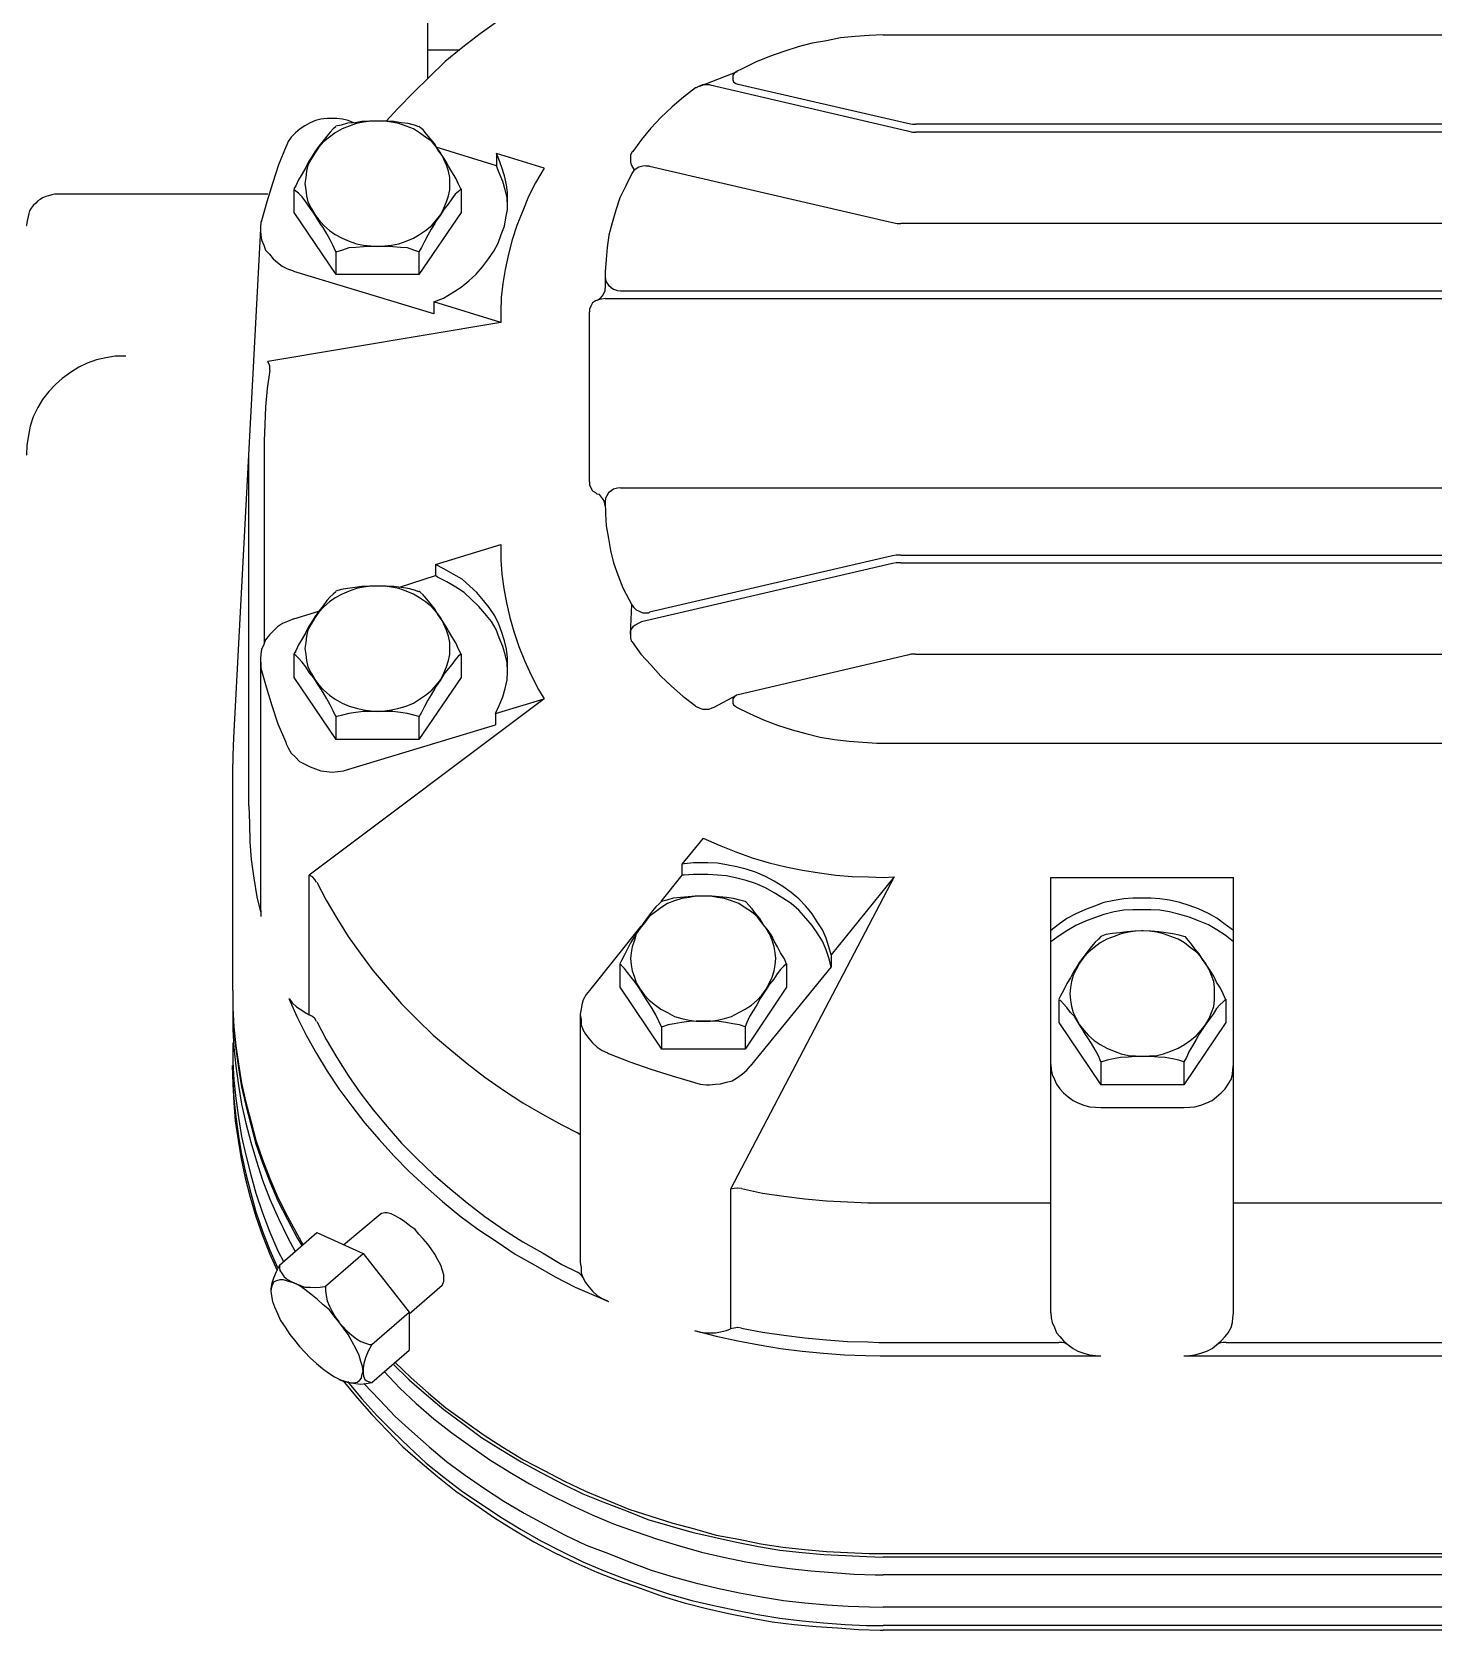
# Model space of a CAD drawing. Extents: x 667 to 1244, y -9 to 355.
# Drawn here: x 967.94 to 973.33, y 76.32 to 82.46 of the extents above; entities that cross this region are included whole.
import ezdxf

# ---------------------------------------------------------------- set-up
doc = ezdxf.new("R2010")
doc.units = 0
doc.header["$MEASUREMENT"] = 0
doc.layers.get('0').update_dxf_attribs({"linetype": 'CONTINUOUS'})

msp = doc.modelspace()

# ---------------------------------------------------------------- linework, layer by layer
for p, q in [((969.4652, 82.2867), (969.4652, 82.7793)), ((971.2152, 82.4526), (974.5886, 82.4526)), ((969.588, 82.3943), (969.4652, 82.3943)), ((970.5111, 82.255), (970.6555, 82.312)), ((970.5504, 82.2601), (971.3089, 82.0841)), ((970.658, 82.2626), (971.3089, 82.1132)), ((974.5455, 82.1094), (971.3405, 82.1094)), ((974.5455, 82.079), (971.3405, 82.079)), ((969.7285, 81.9498), (969.4968, 82.0208)), ((969.9122, 81.9397), (969.7285, 81.9967)), ((969.7285, 81.9967), (969.7285, 81.9498)), ((970.3174, 81.9473), (971.2519, 81.7308)), ((968.9498, 81.8587), (968.9498, 81.77)), ((969.593, 81.8612), (969.593, 81.77)), ((968.8497, 81.8397), (968.0444, 81.8397)), ((968.9498, 81.77), (969.1119, 81.5307)), ((969.593, 81.77), (969.431, 81.5307)), ((968.8219, 81.7067), (968.718, 79.749)), ((974.6519, 81.727), (971.2836, 81.727)), ((969.1119, 81.6181), (969.1119, 81.5307)), ((969.431, 81.6181), (969.431, 81.5307)), ((969.4879, 81.38), (968.9498, 81.5434)), ((969.431, 81.5307), (969.1119, 81.5307)), ((970.1464, 81.4395), (974.8545, 81.4395)), ((970.2059, 81.4686), (974.8545, 81.4686)), ((969.7463, 81.3471), (969.4879, 81.4256)), ((969.4879, 81.4256), (969.4879, 81.38)), ((970.0869, 80.7342), (970.0869, 81.3876)), ((969.7463, 81.3471), (968.8497, 81.1964)), ((968.8358, 80.8912), (968.8358, 80.1137)), ((968.7763, 79.4882), (968.7763, 80.8456)), ((970.2059, 80.7114), (977.2643, 80.7114)), ((969.4943, 80.4164), (969.7463, 80.4936)), ((971.2519, 80.4493), (970.3174, 80.2327)), ((971.2836, 80.4518), (976.1879, 80.4518)), ((969.4943, 80.4164), (969.4943, 80.3733)), ((971.2519, 80.4202), (970.287, 80.196)), ((971.2836, 80.4227), (976.1879, 80.4227)), ((969.3562, 80.329), (969.4943, 80.3733)), ((970.2439, 80.1479), (970.249, 80.2606)), ((968.9498, 80.2074), (969.046, 80.2365)), ((968.8219, 80.0517), (968.8219, 79.0956)), ((968.9498, 80.0719), (968.9498, 79.982)), ((969.593, 80.0719), (969.593, 79.982)), ((971.3089, 80.0669), (970.658, 79.9149)), ((971.3405, 80.0719), (976.1297, 80.0719)), ((968.9498, 79.982), (969.1119, 79.7427)), ((969.593, 79.982), (969.431, 79.7427)), ((969.9122, 79.8997), (969.0093, 79.221)), ((969.7247, 79.8427), (969.9122, 79.8997)), ((970.5656, 79.868), (970.6517, 79.9136)), ((969.1119, 79.8288), (969.1119, 79.7427)), ((969.431, 79.8288), (969.431, 79.7427)), ((969.7247, 79.8427), (969.7247, 79.7997)), ((969.1612, 79.6287), (969.7247, 79.7997)), ((969.431, 79.7427), (969.1119, 79.7427)), ((971.2164, 79.7288), (976.255, 79.7288)), ((968.7155, 78.7778), (968.7155, 79.6477)), ((970.5238, 79.3641), (970.4415, 79.264)), ((969.0093, 78.6841), (969.0093, 79.221)), ((970.4415, 79.221), (970.3604, 79.1197)), ((970.4415, 79.264), (970.4415, 79.221)), ((971.2582, 79.2146), (970.6289, 78.0142)), ((971.2582, 79.2146), (971.0164, 78.9145)), ((971.861, 79.2121), (972.5625, 79.2121)), ((971.861, 77.5381), (971.861, 79.2121)), ((972.5625, 77.5368), (972.5625, 79.2121)), ((970.2844, 79.0247), (970.0869, 78.7778)), ((971.0164, 78.9145), (971.0164, 78.8689)), ((970.2034, 78.8791), (970.2034, 78.7904)), ((971.0164, 78.8689), (970.7049, 78.4865)), ((970.8441, 78.8803), (970.8441, 78.7904)), ((970.2034, 78.7904), (970.363, 78.5524)), ((970.8441, 78.7904), (970.6846, 78.5524)), ((971.8914, 78.7423), (971.8914, 78.6549)), ((972.5334, 78.7448), (972.5334, 78.6549)), ((970.0514, 78.6841), (970.0514, 77.7343)), ((970.363, 78.6385), (970.363, 78.5524)), ((970.6846, 78.6385), (970.6846, 78.5524)), ((971.8914, 78.6549), (972.0522, 78.4156)), ((972.5334, 78.6549), (972.3713, 78.4156)), ((970.6846, 78.5524), (970.363, 78.5524)), ((972.0522, 78.503), (972.0522, 78.4156)), ((972.3713, 78.503), (972.3713, 78.4156)), ((972.3713, 78.4156), (972.0522, 78.4156)), ((972.0522, 78.3282), (972.3713, 78.3282)), ((970.6289, 78.0142), (970.6289, 77.4773)), ((971.1987, 77.961), (971.861, 77.961)), ((972.5625, 77.961), (973.5502, 77.961)), ((969.2815, 77.9167), (969.141, 77.7989)), ((968.8953, 77.7217), (969.0384, 77.847)), ((969.0384, 77.847), (969.217, 77.766)), ((969.0713, 77.6406), (969.217, 77.766)), ((969.217, 77.766), (969.393, 77.5406)), ((969.5196, 77.6432), (969.393, 77.533)), ((969.2499, 77.4165), (969.393, 77.5406)), ((969.393, 77.5406), (969.393, 77.395)), ((969.2499, 77.2709), (969.393, 77.395)), ((971.1987, 77.4241), (971.8914, 77.4241)), ((971.2038, 77.3734), (972.0522, 77.3734)), ((972.3713, 77.3734), (973.7414, 77.3734)), ((972.5347, 77.4241), (973.5781, 77.4241)), ((971.2164, 76.6124), (976.255, 76.6124)), ((976.2234, 76.5985), (971.2164, 76.5985)), ((976.2234, 76.5314), (971.2164, 76.5314)), ((976.2234, 76.406), (971.2164, 76.406)), ((976.2234, 76.3363), (971.2164, 76.3363)), ((976.193, 76.3186), (971.2164, 76.3186))]:
    msp.add_line(p, q)
for points in [[(970.04, 82.683), (969.9615, 82.6425), (969.8856, 82.6007), (969.8096, 82.5551), (969.7387, 82.5083), (969.6665, 82.4564), (969.5994, 82.4057), (969.5323, 82.35), (969.4702, 82.2905), (969.4094, 82.231), (969.3499, 82.1702), (969.3043, 82.1208)], [(971.2152, 82.4526), (971.162, 82.45), (971.1075, 82.4462), (971.0518, 82.4412), (970.9974, 82.4298), (970.9429, 82.4209), (970.8885, 82.407), (970.834, 82.3892), (970.7783, 82.369), (970.7251, 82.3475), (970.6732, 82.3221), (970.6517, 82.312)], [(970.6517, 82.312), (970.6428, 82.3044), (970.6377, 82.2981), (970.6377, 82.2905), (970.6377, 82.2892), (970.6377, 82.2892), (970.6377, 82.2803), (970.6403, 82.2727), (970.6491, 82.2664), (970.6567, 82.2626), (970.658, 82.2626)], [(970.4947, 82.2487), (970.4478, 82.2132), (970.4047, 82.1765), (970.3604, 82.1347), (970.3224, 82.0942), (970.287, 82.0499), (970.2528, 82.0043), (970.2503, 82.003)], [(970.5504, 82.2601), (970.5364, 82.2601), (970.5352, 82.2601), (970.5352, 82.2601), (970.5212, 82.2601), (970.5086, 82.255), (970.4972, 82.2487), (970.4947, 82.2487)], [(969.1802, 82.1145), (969.1587, 82.1233), (969.1372, 82.1284), (969.1157, 82.1309), (969.0979, 82.1309), (969.0979, 82.1309), (969.0764, 82.1309), (969.0536, 82.1284), (969.0333, 82.1233), (969.0131, 82.1145), (968.9916, 82.1031), (968.9738, 82.0917), (968.9561, 82.0765), (968.9396, 82.06), (968.9282, 82.0423), (968.9206, 82.0233), (968.9206, 82.0233)], [(969.2727, 81.6396), (969.2993, 81.6421), (969.3259, 81.6447), (969.3537, 81.6497), (969.3816, 81.6599), (969.4094, 81.6713), (969.4335, 81.6852), (969.4563, 81.7004), (969.4803, 81.7194), (969.4981, 81.7409), (969.5145, 81.7624), (969.5272, 81.7865), (969.5373, 81.8105), (969.5449, 81.8333), (969.55, 81.8574), (969.55, 81.8815), (969.55, 81.8815), (969.55, 81.9043), (969.5449, 81.9283), (969.5373, 81.9511), (969.5272, 81.9752), (969.5145, 81.998), (969.4981, 82.0208), (969.4803, 82.0423), (969.4563, 82.06), (969.4335, 82.0765), (969.4094, 82.0917), (969.3816, 82.1018), (969.3537, 82.1119), (969.3259, 82.117), (969.2993, 82.1208), (969.2727, 82.1208), (969.2727, 82.1208), (969.2461, 82.1208), (969.2182, 82.117), (969.1904, 82.1119), (969.1625, 82.1018), (969.1359, 82.0917), (969.1093, 82.0765), (969.0865, 82.06), (969.065, 82.0423), (969.046, 82.0208), (969.0308, 81.998), (969.0169, 81.9752), (969.0042, 81.9511), (968.9992, 81.9283), (968.9954, 81.9043), (968.9928, 81.8815), (968.9928, 81.8815), (968.9954, 81.8574), (968.9992, 81.8333), (969.0042, 81.8105), (969.0169, 81.7865), (969.0308, 81.7624), (969.046, 81.7409), (969.065, 81.7194), (969.0865, 81.7004), (969.1093, 81.6852), (969.1359, 81.6713), (969.1625, 81.6599), (969.1904, 81.6497), (969.2182, 81.6447), (969.2461, 81.6421), (969.2727, 81.6396)], [(969.431, 82.0993), (969.4132, 82.1056), (969.3892, 82.1119), (969.3626, 82.1145), (969.3347, 82.1195), (969.3043, 82.1208), (969.2752, 82.1208), (969.2689, 82.1208), (969.2689, 82.1208), (969.241, 82.1208), (969.2119, 82.1195), (969.1853, 82.1145), (969.1562, 82.1132), (969.1321, 82.1056), (969.1119, 82.1018)], [(971.3089, 82.1132), (971.3291, 82.1094), (971.3405, 82.1094)], [(969.1119, 82.0993), (969.1017, 82.0917), (969.0891, 82.079), (969.0764, 82.0638), (969.0625, 82.0448), (969.046, 82.0246), (969.0308, 82.003), (969.0169, 81.9802), (969.0068, 81.965), (969.0068, 81.965), (968.9954, 81.9422), (968.9814, 81.9182), (968.9675, 81.8954), (968.9574, 81.8726), (968.9498, 81.8612)], [(969.593, 81.8587), (969.5829, 81.8789), (969.5728, 81.9017), (969.5576, 81.9258), (969.5449, 81.9473), (969.5348, 81.9676), (969.5348, 81.9676), (969.5196, 81.9891), (969.5031, 82.0106), (969.4905, 82.0347), (969.474, 82.0537), (969.4601, 82.0714), (969.4474, 82.0879), (969.436, 82.0967), (969.431, 82.1018)], [(971.3089, 82.0841), (971.3291, 82.079), (971.3405, 82.079)], [(968.9206, 82.0246), (968.8903, 81.9536), (968.8675, 81.8815), (968.8459, 81.8105), (968.8257, 81.7371), (968.8231, 81.7308)], [(969.4879, 81.4256), (969.5259, 81.4408), (969.5589, 81.4611), (969.593, 81.4826), (969.6222, 81.5066), (969.6513, 81.532), (969.6754, 81.5611), (969.6981, 81.5915), (969.7184, 81.6206), (969.7361, 81.6523), (969.7475, 81.6852), (969.7602, 81.7168), (969.7653, 81.7498), (969.7716, 81.7814), (969.7716, 81.8118), (969.7716, 81.8156), (969.7716, 81.8156), (969.7716, 81.846), (969.7678, 81.8764), (969.7602, 81.9106), (969.7501, 81.9422), (969.7387, 81.9752), (969.7285, 81.9967)], [(970.2503, 82.003), (970.2439, 81.9916), (970.2439, 81.9802), (970.2439, 81.9752), (970.2439, 81.9752), (970.2439, 81.965), (970.2465, 81.9536), (970.2503, 81.9473)], [(969.7716, 81.7941), (969.7703, 81.8257), (969.7627, 81.8574), (969.7539, 81.8891), (969.7399, 81.922), (969.7285, 81.9498)], [(969.9122, 81.9397), (969.8792, 81.884), (969.8526, 81.8308), (969.8298, 81.7764), (969.8071, 81.7194), (969.7893, 81.6649), (969.7754, 81.6092), (969.7627, 81.551), (969.7539, 81.4965), (969.7475, 81.4433), (969.7463, 81.3876), (969.7463, 81.3547), (969.7463, 81.3547), (969.7463, 81.3471)], [(970.249, 81.9195), (970.2262, 81.8726), (970.2034, 81.8257), (970.1882, 81.7789), (970.1743, 81.7295), (970.1616, 81.6827), (970.154, 81.6345), (970.1502, 81.5889), (970.1464, 81.5421), (970.1464, 81.5244), (970.1464, 81.5244), (970.1464, 81.5079)], [(970.3174, 81.9473), (970.306, 81.9473), (970.3022, 81.9498), (970.3022, 81.9498), (970.292, 81.9473), (970.2768, 81.9435), (970.2667, 81.9372), (970.2566, 81.9308), (970.249, 81.9195)], [(970.2591, 81.9334), (970.2528, 81.9435), (970.2503, 81.9473)], [(969.593, 81.8612), (969.5829, 81.8511), (969.5703, 81.8397), (969.5576, 81.8219), (969.5437, 81.8017), (969.5272, 81.7814), (969.512, 81.7586), (969.4968, 81.7371), (969.4917, 81.727), (969.4917, 81.727), (969.4778, 81.7054), (969.4652, 81.6827), (969.4525, 81.6586), (969.4411, 81.6345), (969.431, 81.6181), (969.4107, 81.6244), (969.3866, 81.6333), (969.36, 81.6345), (969.3309, 81.6383), (969.3018, 81.6396), (969.2752, 81.6396), (969.2752, 81.6396), (969.2461, 81.6396), (969.2182, 81.6383), (969.1878, 81.6345), (969.1612, 81.6333), (969.1372, 81.6244), (969.1157, 81.6181), (969.1119, 81.6181), (969.1017, 81.6421), (969.0891, 81.6649), (969.0764, 81.6877), (969.0625, 81.7118), (969.0536, 81.7232), (969.0536, 81.7232), (969.0409, 81.7447), (969.027, 81.7675), (969.0105, 81.7903), (968.9954, 81.8105), (968.9814, 81.8295), (968.9675, 81.8435), (968.9574, 81.8523), (968.9498, 81.8587)], [(968.0444, 81.8397), (968.0304, 81.8397), (968.019, 81.8371), (968.0064, 81.8333), (967.9962, 81.8308), (967.9836, 81.8257), (967.9747, 81.8194), (967.9659, 81.8143), (967.9583, 81.8055), (967.9481, 81.7966), (967.9405, 81.7865), (967.9342, 81.7764), (967.9304, 81.7662), (967.9279, 81.7548), (967.9253, 81.7434), (967.9228, 81.7308), (967.9215, 81.7194), (967.9228, 81.7194)], [(968.8231, 81.732), (968.8219, 81.713), (968.8219, 81.6991), (968.8219, 81.6991), (968.8231, 81.6827), (968.8257, 81.6649), (968.8345, 81.6447), (968.8409, 81.6244), (968.8561, 81.6092), (968.87, 81.5915), (968.8877, 81.5776), (968.9054, 81.5636), (968.9257, 81.5535), (968.9485, 81.5459), (968.9498, 81.5434)], [(971.2519, 81.7308), (971.2696, 81.727), (971.2836, 81.727)], [(970.1464, 81.5218), (970.1477, 81.5104), (970.1528, 81.499), (970.1591, 81.4902), (970.1705, 81.4813), (970.1793, 81.475), (970.1945, 81.4699), (970.2059, 81.4686)], [(970.1464, 81.5079), (970.1464, 81.4927), (970.1464, 81.4927), (970.1464, 81.4788)], [(970.1464, 81.4395), (970.1325, 81.437), (970.1211, 81.4345), (970.1097, 81.4294), (970.0983, 81.4218), (970.092, 81.4091), (970.0869, 81.3977), (970.0869, 81.3876)], [(970.116, 81.4332), (970.1274, 81.4395), (970.1363, 81.4497), (970.1426, 81.4611), (970.1464, 81.4699), (970.1464, 81.4762), (970.1464, 81.4762), (970.1464, 81.4788)], [(968.304, 81.2167), (968.2634, 81.2167), (968.2267, 81.2103), (968.1913, 81.2027), (968.1558, 81.1901), (968.1229, 81.1749), (968.0912, 81.1546), (968.0596, 81.1318), (968.033, 81.1078), (968.0076, 81.0812), (967.9836, 81.0508), (967.9659, 81.0204), (967.9481, 80.9837), (967.9367, 80.9482), (967.9291, 80.9127), (967.9228, 80.8748), (967.9215, 80.838), (967.9228, 80.838)], [(968.8573, 81.1635), (968.8573, 81.1698), (968.8573, 81.1698), (968.8573, 81.1812), (968.8523, 81.1901), (968.8497, 81.1964)], [(968.8573, 81.1635), (968.8472, 81.0926), (968.8409, 81.0229), (968.8383, 80.9545), (968.8358, 80.8912)], [(970.0869, 80.7342), (970.0869, 80.7228), (970.092, 80.7114), (970.0983, 80.7), (970.1097, 80.6924), (970.116, 80.6861)], [(970.2059, 80.7114), (970.1945, 80.7101), (970.1793, 80.7063), (970.1705, 80.7), (970.1591, 80.6911), (970.1528, 80.6797), (970.1477, 80.6709), (970.1464, 80.6582)], [(970.1464, 80.6418), (970.1464, 80.643), (970.1464, 80.643), (970.1439, 80.6557), (970.1401, 80.6645), (970.1325, 80.6747), (970.1249, 80.6848), (970.116, 80.6861)], [(970.1464, 80.6582), (970.1464, 80.657), (970.1464, 80.657), (970.1477, 80.6114), (970.1502, 80.5645), (970.1591, 80.5164), (970.1679, 80.4695), (970.1793, 80.4227), (970.1958, 80.3758), (970.2148, 80.3264), (970.2389, 80.2796), (970.249, 80.2606)], [(969.7463, 80.4936), (969.7463, 80.4873), (969.7463, 80.4873), (969.7463, 80.4341), (969.7501, 80.3784), (969.7577, 80.3239), (969.7678, 80.2682), (969.7805, 80.2125), (969.7957, 80.158), (969.8146, 80.101), (969.8362, 80.0466), (969.8628, 79.9909), (969.8906, 79.9352), (969.9122, 79.8997)], [(971.2836, 80.4518), (971.2658, 80.4518), (971.2519, 80.4493)], [(969.7247, 79.8427), (969.7399, 79.8744), (969.7539, 79.9073), (969.7627, 79.939), (969.7703, 79.9732), (969.7716, 80.0048), (969.7716, 80.0289), (969.7716, 80.0289), (969.7716, 80.058), (969.7678, 80.0909), (969.7602, 80.1226), (969.7501, 80.1542), (969.7387, 80.1872), (969.7222, 80.2188), (969.7007, 80.2505), (969.6792, 80.2783), (969.6538, 80.3087), (969.626, 80.3328), (969.5968, 80.3594), (969.5627, 80.3784), (969.5272, 80.3999), (969.4943, 80.4164)], [(971.2836, 80.4227), (971.2658, 80.4227), (971.2519, 80.4202)], [(969.2727, 79.8503), (969.2993, 79.8529), (969.3259, 79.8567), (969.3537, 79.863), (969.3816, 79.8718), (969.4094, 79.8832), (969.4335, 79.8984), (969.4563, 79.9136), (969.4803, 79.9326), (969.4981, 79.9529), (969.5145, 79.9744), (969.5272, 79.9985), (969.5373, 80.0225), (969.5449, 80.0466), (969.55, 80.0694), (969.55, 80.0934), (969.55, 80.0934), (969.55, 80.1162), (969.5449, 80.1403), (969.5373, 80.1631), (969.5272, 80.1872), (969.5145, 80.2112), (969.4981, 80.2327), (969.4803, 80.253), (969.4563, 80.272), (969.4335, 80.2885), (969.4094, 80.3024), (969.3816, 80.3138), (969.3537, 80.3239), (969.3259, 80.329), (969.2993, 80.3328), (969.2727, 80.3328), (969.2727, 80.3328), (969.2461, 80.3328), (969.2182, 80.329), (969.1904, 80.3239), (969.1625, 80.3138), (969.1359, 80.3024), (969.1093, 80.2885), (969.0865, 80.272), (969.065, 80.253), (969.046, 80.2327), (969.0308, 80.2112), (969.0169, 80.1872), (969.0042, 80.1631), (968.9992, 80.1403), (968.9954, 80.1162), (968.9928, 80.0934), (968.9928, 80.0934), (968.9954, 80.0694), (968.9992, 80.0466), (969.0042, 80.0225), (969.0169, 79.9985), (969.0308, 79.9744), (969.046, 79.9529), (969.065, 79.9326), (969.0865, 79.9136), (969.1093, 79.8984), (969.1359, 79.8832), (969.1625, 79.8718), (969.1904, 79.863), (969.2182, 79.8567), (969.2461, 79.8529), (969.2727, 79.8503)], [(969.431, 80.3113), (969.4132, 80.3176), (969.3892, 80.3239), (969.3626, 80.3277), (969.3347, 80.3315), (969.3043, 80.3328), (969.2752, 80.3328), (969.2689, 80.3328), (969.2689, 80.3328), (969.241, 80.3328), (969.2119, 80.3315), (969.1853, 80.3277), (969.1562, 80.3239), (969.1321, 80.3201), (969.1119, 80.3138)], [(969.7716, 80.0061), (969.7703, 80.0377), (969.7627, 80.0694), (969.7539, 80.101), (969.7399, 80.134), (969.7273, 80.1656), (969.7095, 80.1973), (969.6842, 80.2277), (969.6614, 80.2543), (969.6336, 80.2821), (969.6044, 80.3087), (969.5728, 80.329), (969.5386, 80.3492), (969.5019, 80.367), (969.4943, 80.3733)], [(969.1119, 80.3113), (969.1017, 80.3024), (969.0891, 80.2923), (969.0764, 80.2771), (969.0625, 80.2568), (969.046, 80.2365), (969.0308, 80.215), (969.0169, 80.1922), (969.0068, 80.1758), (969.0068, 80.1758), (968.9954, 80.1542), (968.9814, 80.1302), (968.9675, 80.1074), (968.9574, 80.0846), (968.9498, 80.0719)], [(969.593, 80.0719), (969.5829, 80.0909), (969.5728, 80.115), (969.5576, 80.139), (969.5449, 80.1606), (969.5348, 80.1796), (969.5348, 80.1796), (969.5196, 80.2011), (969.5031, 80.2239), (969.4905, 80.2467), (969.474, 80.2669), (969.4601, 80.2847), (969.4474, 80.2999), (969.436, 80.31), (969.431, 80.3138)], [(970.249, 80.2606), (970.2566, 80.2505), (970.2667, 80.2416), (970.2781, 80.2365), (970.292, 80.2302), (970.3022, 80.2302), (970.3022, 80.2302), (970.3136, 80.2302), (970.3174, 80.2327)], [(968.9498, 80.2074), (968.9257, 80.1973), (968.9067, 80.1897), (968.8877, 80.1758), (968.8713, 80.1606), (968.8561, 80.1454), (968.8409, 80.1264), (968.8345, 80.1086), (968.8257, 80.0896), (968.8231, 80.0719), (968.8219, 80.0517), (968.8219, 80.0517), (968.8219, 80.0517), (968.8231, 80.0314), (968.8231, 80.0175)], [(970.287, 80.196), (970.2743, 80.1897), (970.2617, 80.1834), (970.2528, 80.1758), (970.2439, 80.1631), (970.2439, 80.1517), (970.2439, 80.1454), (970.2439, 80.1454), (970.2439, 80.134), (970.2465, 80.1226), (970.2503, 80.1188)], [(970.2503, 80.1188), (970.2844, 80.0719), (970.3224, 80.0301), (970.3604, 79.9871), (970.4022, 79.9478), (970.4453, 79.9098), (970.4934, 79.8744), (970.4947, 79.8718), (970.5086, 79.8655), (970.5212, 79.8604), (970.5352, 79.8604), (970.5352, 79.8604), (970.5352, 79.8604), (970.5466, 79.8604), (970.558, 79.8655), (970.5656, 79.868)], [(968.8231, 80.0175), (968.8434, 79.9453), (968.8649, 79.8744), (968.889, 79.8035), (968.9194, 79.7326), (968.9206, 79.7262)], [(969.1119, 79.8313), (969.1017, 79.8529), (969.0891, 79.8769), (969.0764, 79.8997), (969.0625, 79.9238), (969.0536, 79.9377), (969.0536, 79.9377), (969.0409, 79.9567), (969.027, 79.9807), (969.0105, 79.9997), (968.9954, 80.0225), (968.9814, 80.0403), (968.9675, 80.0555), (968.9574, 80.0656), (968.9498, 80.0719)], [(969.593, 80.0719), (969.5829, 80.0643), (969.5703, 80.0491), (969.5576, 80.0314), (969.5437, 80.0149), (969.5272, 79.9947), (969.512, 79.9706), (969.4968, 79.9478), (969.4917, 79.939), (969.4917, 79.939), (969.4778, 79.9149), (969.4652, 79.8946), (969.4525, 79.8706), (969.4411, 79.8465), (969.431, 79.8288)], [(971.3405, 80.0719), (971.3228, 80.0719), (971.3089, 80.0669)], [(970.658, 79.9149), (970.6517, 79.9136), (970.6428, 79.906), (970.6377, 79.8997), (970.6377, 79.8921), (970.6377, 79.8921), (970.6377, 79.8921), (970.6377, 79.8832), (970.6403, 79.8769), (970.6491, 79.8706), (970.6517, 79.868)], [(969.431, 79.8313), (969.4107, 79.8364), (969.3866, 79.8427), (969.36, 79.8465), (969.3309, 79.8503), (969.3018, 79.8503), (969.2752, 79.8503), (969.2752, 79.8503), (969.2461, 79.8503), (969.2182, 79.8503), (969.1878, 79.8465), (969.1612, 79.8427), (969.1372, 79.8364), (969.1157, 79.8313), (969.1119, 79.8288)], [(970.6517, 79.868), (970.7023, 79.8427), (970.7555, 79.8187), (970.81, 79.7984), (970.8657, 79.7807), (970.9189, 79.7667), (970.9733, 79.7515), (971.029, 79.7427), (971.0847, 79.7364), (971.1379, 79.7326), (971.1911, 79.7288), (971.2164, 79.7288)], [(968.718, 79.7503), (968.7155, 79.6819), (968.7155, 79.6477)], [(968.9206, 79.7262), (968.9282, 79.711), (968.9396, 79.6908), (968.9561, 79.6756), (968.9713, 79.6591), (968.9916, 79.6477), (969.0131, 79.6376), (969.0333, 79.63), (969.0536, 79.6224), (969.0764, 79.6199), (969.0979, 79.6173), (969.0979, 79.6173), (969.0979, 79.6173), (969.1195, 79.6199), (969.141, 79.6224), (969.1612, 79.6287)], [(968.7763, 79.4882), (968.7788, 79.4198), (968.7801, 79.3501), (968.7864, 79.2818), (968.7965, 79.2096), (968.8079, 79.1387), (968.8219, 79.0804)], [(970.5238, 79.3641), (970.5846, 79.3362), (970.6491, 79.3109), (970.7125, 79.2881), (970.777, 79.2691), (970.8416, 79.2539), (970.9062, 79.2412), (970.9708, 79.2298), (971.0341, 79.221), (971.0961, 79.2159), (971.1595, 79.2146), (971.2164, 79.2121), (971.2164, 79.2121), (971.2582, 79.2146)], [(969.0371, 79.1944), (969.0308, 79.2045), (969.0219, 79.2146), (969.0093, 79.221)], [(971.0164, 78.9145), (971.0075, 78.9462), (970.9961, 78.9791), (970.9822, 79.0108), (970.9619, 79.0424), (970.9429, 79.0728), (970.9189, 79.1019), (970.891, 79.1298), (970.8619, 79.1551), (970.8302, 79.1779), (970.7973, 79.1982), (970.7631, 79.2159), (970.7251, 79.2324), (970.6884, 79.245), (970.6529, 79.2539), (970.6137, 79.2615), (970.5782, 79.2678), (970.5415, 79.2691), (970.5238, 79.2691), (970.5238, 79.2691), (970.4871, 79.2691), (970.4503, 79.2653), (970.4415, 79.264)], [(971.0164, 78.8689), (971.0075, 78.9031), (970.9961, 78.9348), (970.9822, 78.9677), (970.9619, 78.9994), (970.9429, 79.0285), (970.9189, 79.0563), (970.891, 79.0867), (970.8619, 79.1121), (970.8302, 79.1336), (970.7973, 79.1539), (970.7631, 79.1728), (970.7251, 79.1893), (970.6884, 79.2007), (970.6529, 79.2096), (970.6137, 79.2184), (970.5782, 79.221), (970.5415, 79.2235), (970.5238, 79.2235), (970.5238, 79.2235), (970.4871, 79.2235), (970.4503, 79.221), (970.4415, 79.221)], [(969.0384, 79.1944), (969.0739, 79.1247), (969.1157, 79.0563), (969.1587, 78.9854), (969.2043, 78.9209), (969.2549, 78.8537), (969.3081, 78.7904), (969.3638, 78.7271), (969.4234, 78.6676), (969.4854, 78.6068), (969.55, 78.5524), (969.6158, 78.4966), (969.6842, 78.4447), (969.7564, 78.3941), (969.8298, 78.346), (969.9058, 78.3029), (969.9805, 78.2611), (970.04, 78.2307)], [(968.8219, 79.0981), (968.8219, 79.0956), (968.8219, 79.0956), (968.8231, 79.0804), (968.8231, 79.0627)], [(970.363, 79.1197), (970.3554, 79.1121), (970.3414, 79.0994), (970.3288, 79.0842), (970.3136, 79.0639), (970.2996, 79.045), (970.2844, 79.0234), (970.268, 78.9994), (970.2591, 78.9854), (970.2591, 78.9854), (970.2439, 78.9614), (970.2325, 78.9386), (970.2211, 78.9145), (970.2097, 78.893), (970.2034, 78.8803)], [(970.5238, 78.66), (970.5504, 78.66), (970.5782, 78.6638), (970.6061, 78.6701), (970.6327, 78.6777), (970.6605, 78.6929), (970.6846, 78.7056), (970.7099, 78.722), (970.7314, 78.741), (970.7492, 78.76), (970.7656, 78.7828), (970.7783, 78.8069), (970.7884, 78.8297), (970.7973, 78.8537), (970.8011, 78.8765), (970.8036, 78.9006), (970.8036, 78.9006), (970.8011, 78.9234), (970.7973, 78.9462), (970.7884, 78.9715), (970.7783, 78.9956), (970.7656, 79.0171), (970.7492, 79.0386), (970.7314, 79.0627), (970.7099, 79.0804), (970.6846, 79.0956), (970.6605, 79.1121), (970.6327, 79.1222), (970.6061, 79.1311), (970.5782, 79.1361), (970.5504, 79.1412), (970.5238, 79.1412), (970.5238, 79.1412), (970.4972, 79.1412), (970.4693, 79.1361), (970.4415, 79.1311), (970.4136, 79.1222), (970.387, 79.1121), (970.3604, 79.0956), (970.3402, 79.0804), (970.3161, 79.0627), (970.2984, 79.0386), (970.2819, 79.0171), (970.2667, 78.9956), (970.2591, 78.9715), (970.2503, 78.9462), (970.2465, 78.9234), (970.2439, 78.9006), (970.2439, 78.9006), (970.2465, 78.8765), (970.2503, 78.8537), (970.2591, 78.8297), (970.2667, 78.8069), (970.2819, 78.7828), (970.2984, 78.76), (970.3161, 78.741), (970.3402, 78.722), (970.3604, 78.7056), (970.387, 78.6929), (970.4136, 78.6777), (970.4415, 78.6701), (970.4693, 78.6638), (970.4972, 78.66), (970.5238, 78.66)], [(970.6846, 79.1197), (970.6643, 79.1247), (970.6403, 79.1311), (970.6137, 79.1361), (970.5858, 79.1387), (970.5567, 79.1412), (970.5288, 79.1412), (970.5212, 79.1412), (970.5212, 79.1412), (970.4934, 79.1412), (970.4655, 79.1387), (970.4364, 79.1361), (970.4085, 79.1336), (970.3845, 79.1247), (970.363, 79.1197)], [(970.8441, 78.8791), (970.8366, 78.8993), (970.8214, 78.9234), (970.81, 78.9462), (970.7973, 78.9677), (970.7872, 78.988), (970.7872, 78.988), (970.7732, 79.0082), (970.7555, 79.031), (970.7416, 79.0551), (970.7251, 79.0741), (970.7125, 79.0918), (970.6998, 79.1057), (970.6884, 79.1171), (970.6846, 79.1197)], [(972.5625, 79.0082), (972.5309, 79.0323), (972.4992, 79.0563), (972.4663, 79.0741), (972.4283, 79.0918), (972.3928, 79.1045), (972.3561, 79.1159), (972.3169, 79.1247), (972.2801, 79.1298), (972.2447, 79.1336), (972.213, 79.1336), (972.213, 79.1336), (972.1763, 79.1336), (972.1408, 79.1298), (972.1041, 79.1235), (972.0636, 79.1159), (972.0281, 79.1019), (971.9939, 79.0893), (971.956, 79.0728), (971.9218, 79.0551), (971.8888, 79.031), (971.861, 79.0082)], [(972.5625, 78.9652), (972.5309, 78.9905), (972.4992, 79.0108), (972.4663, 79.031), (972.4283, 79.0462), (972.3928, 79.0601), (972.3561, 79.0703), (972.3169, 79.0804), (972.2801, 79.0867), (972.2447, 79.088), (972.213, 79.088), (972.213, 79.088), (972.1763, 79.088), (972.1408, 79.0867), (972.1041, 79.0804), (972.0636, 79.0703), (972.0281, 79.0576), (971.9939, 79.045), (971.956, 79.0285), (971.9218, 79.007), (971.8888, 78.9854), (971.861, 78.9652)], [(972.0522, 78.9854), (972.0433, 78.9753), (972.0307, 78.9639), (972.0167, 78.9474), (972.0028, 78.9297), (971.9876, 78.9082), (971.9712, 78.8867), (971.9572, 78.8651), (971.9471, 78.8499), (971.9471, 78.8499), (971.9357, 78.8271), (971.9218, 78.8044), (971.9091, 78.7778), (971.8977, 78.7575), (971.8914, 78.7448)], [(972.213, 78.5245), (972.2396, 78.527), (972.2675, 78.5283), (972.2941, 78.5346), (972.3219, 78.5448), (972.3498, 78.5562), (972.3738, 78.5701), (972.3966, 78.5853), (972.4207, 78.6055), (972.4384, 78.6258), (972.4549, 78.6461), (972.4688, 78.6701), (972.4777, 78.6929), (972.4865, 78.717), (972.4903, 78.741), (972.4903, 78.7651), (972.4903, 78.7651), (972.4903, 78.7892), (972.4865, 78.812), (972.4777, 78.836), (972.4688, 78.8588), (972.4549, 78.8829), (972.4384, 78.9057), (972.4207, 78.9259), (972.3966, 78.9436), (972.3738, 78.9614), (972.3498, 78.9753), (972.3219, 78.9854), (972.2941, 78.9956), (972.2675, 79.0019), (972.2396, 79.0057), (972.213, 79.007), (972.213, 79.007), (972.1864, 79.0057), (972.1586, 79.0019), (972.1307, 78.9956), (972.1041, 78.9854), (972.0763, 78.9753), (972.0497, 78.9614), (972.0269, 78.9436), (972.0053, 78.9259), (971.9876, 78.9057), (971.9712, 78.8829), (971.9572, 78.8588), (971.9458, 78.836), (971.9395, 78.812), (971.9357, 78.7892), (971.9332, 78.7651), (971.9332, 78.7651), (971.9357, 78.741), (971.9395, 78.717), (971.9458, 78.6929), (971.9572, 78.6701), (971.9712, 78.6461), (971.9876, 78.6258), (972.0053, 78.6055), (972.0269, 78.5853), (972.0497, 78.5701), (972.0763, 78.5562), (972.1041, 78.5448), (972.1307, 78.5346), (972.1586, 78.5283), (972.1864, 78.527), (972.213, 78.5245)], [(972.3713, 78.9854), (972.3536, 78.9905), (972.3295, 78.9956), (972.3029, 78.9994), (972.2751, 79.0032), (972.2447, 79.0057), (972.2156, 79.007), (972.2092, 79.007), (972.2092, 79.007), (972.1826, 79.0057), (972.1522, 79.0032), (972.1256, 78.9994), (972.0978, 78.9968), (972.0725, 78.993), (972.0522, 78.9854)], [(972.5334, 78.7423), (972.5233, 78.7651), (972.5131, 78.7866), (972.4979, 78.8094), (972.4865, 78.8335), (972.4751, 78.8512), (972.4751, 78.8512), (972.4599, 78.874), (972.4435, 78.8968), (972.4308, 78.9183), (972.4144, 78.9386), (972.4017, 78.9563), (972.3878, 78.9715), (972.3776, 78.9842), (972.3713, 78.9854)], [(970.8441, 78.8803), (970.834, 78.8715), (970.8214, 78.8588), (970.8087, 78.8423), (970.7948, 78.8221), (970.7783, 78.8018), (970.7631, 78.7778), (970.7479, 78.755), (970.7428, 78.7474), (970.7428, 78.7474), (970.7302, 78.7233), (970.7175, 78.7018), (970.7023, 78.6777), (970.6922, 78.6549), (970.6846, 78.6385), (970.6631, 78.6461), (970.6377, 78.6499), (970.6112, 78.6549), (970.5846, 78.6587), (970.5542, 78.66), (970.5263, 78.66), (970.5263, 78.66), (970.4972, 78.66), (970.4693, 78.6587), (970.4402, 78.6549), (970.4123, 78.6499), (970.3895, 78.6461), (970.3668, 78.6385), (970.363, 78.6385), (970.3528, 78.66), (970.3414, 78.6841), (970.3275, 78.7081), (970.3136, 78.7309), (970.306, 78.7423), (970.306, 78.7423), (970.292, 78.7651), (970.2768, 78.7892), (970.2617, 78.8094), (970.2465, 78.8297), (970.2325, 78.8474), (970.2211, 78.8626), (970.2097, 78.874), (970.2034, 78.8791)], [(968.7155, 78.7778), (968.7155, 78.7094), (968.7193, 78.6385), (968.7269, 78.565), (968.737, 78.4954), (968.7484, 78.4219), (968.7649, 78.3485), (968.7851, 78.2763), (968.8041, 78.2029), (968.8295, 78.1282), (968.8573, 78.0547), (968.889, 77.9825), (968.9257, 77.9091), (968.9637, 77.8382), (968.984, 77.8014)], [(968.7155, 78.7664), (968.7155, 78.6955), (968.7193, 78.6258), (968.7269, 78.5536), (968.737, 78.4802), (968.7484, 78.408), (968.7649, 78.3371), (968.7851, 78.2624), (968.8041, 78.1877), (968.8295, 78.1155), (968.8573, 78.042), (968.889, 77.9686), (968.9257, 77.8977), (968.9637, 77.8242), (968.9802, 77.7976)], [(968.9308, 78.7474), (968.9612, 78.6777), (968.9979, 78.6068), (969.0371, 78.5359), (969.0777, 78.4675), (969.1232, 78.4004), (969.1726, 78.3333), (969.2233, 78.2674), (969.2777, 78.2054), (969.3347, 78.1421), (969.393, 78.0813), (969.4563, 78.0243), (969.5209, 77.9661), (969.588, 77.9116), (969.6576, 77.8597), (969.7311, 77.8116), (969.8007, 77.7635), (969.8792, 77.7204), (969.9552, 77.6774), (970.0312, 77.6368), (970.1122, 77.6026), (970.1591, 77.5824)], [(968.932, 78.7474), (968.9434, 78.7309), (968.9599, 78.7157), (968.9802, 78.7018), (968.9979, 78.6904), (969.0093, 78.6841)], [(970.0869, 78.7778), (970.0742, 78.7626), (970.0628, 78.7423), (970.0578, 78.7233), (970.054, 78.7056), (970.0514, 78.6866), (970.0514, 78.6841), (970.0514, 78.6841), (970.054, 78.6663), (970.0552, 78.6461), (970.0616, 78.6283), (970.0717, 78.6106), (970.0856, 78.5916), (970.0983, 78.5764), (970.116, 78.56), (970.135, 78.5473), (970.1565, 78.5384), (970.1591, 78.5359)], [(972.0522, 78.5042), (972.0433, 78.527), (972.0307, 78.5498), (972.0167, 78.5739), (972.0028, 78.5954), (971.9939, 78.6093), (971.9939, 78.6093), (971.9813, 78.6309), (971.9674, 78.6524), (971.9522, 78.6765), (971.9357, 78.6929), (971.9218, 78.7132), (971.9091, 78.7271), (971.8977, 78.7398), (971.8914, 78.7423)], [(972.5334, 78.7448), (972.5233, 78.7347), (972.5106, 78.7233), (972.4979, 78.7081), (972.484, 78.6866), (972.4688, 78.6663), (972.4523, 78.6435), (972.4372, 78.6207), (972.4321, 78.6131), (972.4321, 78.6131), (972.4194, 78.5891), (972.4055, 78.565), (972.3928, 78.5448), (972.3814, 78.5207), (972.3713, 78.503), (972.3523, 78.5106), (972.3283, 78.5156), (972.3004, 78.5207), (972.2713, 78.522), (972.2434, 78.5245), (972.2156, 78.5245), (972.2156, 78.5245), (972.1864, 78.5245), (972.1586, 78.522), (972.1282, 78.5207), (972.1016, 78.5156), (972.0775, 78.5106), (972.056, 78.503), (972.0522, 78.503)], [(968.7155, 78.6993), (968.7155, 78.6993), (968.7155, 78.6993), (968.7155, 78.6283), (968.7193, 78.5587), (968.7269, 78.4865), (968.737, 78.4131), (968.7484, 78.3409), (968.7649, 78.2674), (968.7851, 78.1953), (968.8067, 78.1218), (968.8295, 78.0484), (968.8573, 77.9749), (968.8903, 77.9015), (968.9257, 77.8293), (968.9548, 77.7749)], [(969.0371, 78.6587), (969.0308, 78.6701), (969.0219, 78.6777), (969.0093, 78.6841)], [(969.0384, 78.6587), (969.0739, 78.5891), (969.1157, 78.5207), (969.1587, 78.4511), (969.2043, 78.3839), (969.2549, 78.3194), (969.3081, 78.2548), (969.3638, 78.1915), (969.4234, 78.132), (969.4854, 78.0712), (969.55, 78.0167), (969.6158, 77.961), (969.6842, 77.9091), (969.7564, 77.8584), (969.8298, 77.8116), (969.9058, 77.7685), (969.9805, 77.7242), (970.04, 77.6951)], [(968.7155, 78.5764), (968.7155, 78.5042), (968.7193, 78.4333), (968.7269, 78.3624), (968.737, 78.2902), (968.7484, 78.2168), (968.7649, 78.1446), (968.7851, 78.0686), (968.8041, 77.999), (968.8295, 77.923), (968.8573, 77.8483), (968.889, 77.7774), (968.9105, 77.7356)], [(968.713, 78.489), (968.7155, 78.4181), (968.7193, 78.346), (968.7244, 78.2763), (968.7358, 78.2029), (968.7472, 78.1307), (968.7624, 78.0572), (968.7826, 77.9838), (968.8041, 77.9091), (968.8295, 77.8356), (968.8573, 77.7635), (968.8852, 77.7014)], [(968.7155, 78.5042), (968.7155, 78.4333), (968.7193, 78.3624), (968.7269, 78.2915), (968.737, 78.2181), (968.7484, 78.1484), (968.7649, 78.0724), (968.7851, 77.999), (968.8041, 77.9268), (968.8295, 77.8521), (968.8573, 77.7799), (968.8877, 77.7128)], [(970.1591, 78.5359), (970.2414, 78.503), (970.3224, 78.4751), (970.4047, 78.4498), (970.4871, 78.4257), (970.4909, 78.4245)], [(970.4909, 78.4245), (970.5124, 78.4181), (970.5364, 78.4156), (970.5478, 78.4156), (970.5478, 78.4156), (970.5706, 78.4181), (970.5909, 78.4194), (970.6137, 78.4257), (970.6352, 78.4308), (970.6555, 78.4435), (970.6745, 78.4574), (970.6922, 78.4713), (970.7049, 78.4865)], [(971.861, 78.4928), (971.8623, 78.4739), (971.8661, 78.4549), (971.8749, 78.4359), (971.8825, 78.4181), (971.8952, 78.4004), (971.9091, 78.3839), (971.9268, 78.3687), (971.9458, 78.3548), (971.9648, 78.346), (971.9876, 78.3371), (972.0091, 78.3308), (972.0319, 78.3295), (972.0522, 78.3282)], [(972.3713, 78.3282), (972.3954, 78.3295), (972.4144, 78.3308), (972.4372, 78.3371), (972.4599, 78.346), (972.4802, 78.3548), (972.4979, 78.3687), (972.5157, 78.3839), (972.5309, 78.4004), (972.5423, 78.4181), (972.5537, 78.4359), (972.5587, 78.4549), (972.56, 78.4739), (972.5625, 78.4928)], [(970.0514, 78.2231), (970.04, 78.2307), (970.04, 78.2307)], [(970.6707, 78.0167), (970.6567, 78.018), (970.6555, 78.018), (970.6555, 78.018), (970.6428, 78.0167), (970.6289, 78.0142), (970.6289, 78.0142)], [(970.6707, 78.0167), (970.7517, 77.999), (970.834, 77.9876), (970.9151, 77.9762), (970.9974, 77.9686), (971.0784, 77.9648), (971.1569, 77.961), (971.1987, 77.961)], [(969.5196, 77.6432), (969.5234, 77.6495), (969.5272, 77.6596), (969.5272, 77.671), (969.5272, 77.6849), (969.5209, 77.7014), (969.5145, 77.7217), (969.5031, 77.7419), (969.4917, 77.7635), (969.4778, 77.785), (969.4652, 77.8027), (969.4474, 77.823), (969.4474, 77.823), (969.431, 77.8407), (969.4158, 77.8584), (969.3955, 77.8724), (969.3752, 77.8901), (969.3575, 77.9015), (969.3398, 77.9116), (969.3246, 77.9192), (969.3081, 77.923), (969.2993, 77.923), (969.2866, 77.9205), (969.2815, 77.9167)], [(968.8953, 77.7217), (968.8814, 77.6963), (968.8713, 77.6723), (968.8649, 77.652), (968.8611, 77.6318), (968.8611, 77.6191)], [(968.8953, 77.7217), (968.8953, 77.7217), (968.8953, 77.7217), (968.8953, 77.7103), (968.8966, 77.7014), (968.9054, 77.6887), (968.913, 77.6774), (968.9257, 77.6672), (968.9422, 77.6571), (968.9599, 77.6495), (968.9751, 77.6432), (968.9928, 77.6368), (968.9928, 77.6368), (969.0131, 77.6368), (969.0308, 77.6356), (969.0511, 77.6368), (969.0688, 77.6394), (969.0713, 77.6406)], [(970.0654, 77.6698), (970.0578, 77.6811), (970.0476, 77.69), (970.04, 77.6951)], [(970.0514, 77.7343), (970.0514, 77.7318), (970.0514, 77.7318), (970.054, 77.7128), (970.0552, 77.6925), (970.0616, 77.6748), (970.0717, 77.6546), (970.0856, 77.6368), (970.0983, 77.6216), (970.116, 77.6052), (970.135, 77.5938), (970.1565, 77.5849), (970.1591, 77.5824)], [(969.217, 77.3127), (969.2144, 77.3317), (969.2081, 77.3519), (969.2005, 77.3747), (969.1878, 77.4013), (969.1739, 77.4266), (969.1587, 77.4545), (969.141, 77.4798), (969.1232, 77.5039), (969.1055, 77.5254), (969.1055, 77.5254), (969.0865, 77.5495), (969.0625, 77.5697), (969.0409, 77.59), (969.0156, 77.6102), (968.9916, 77.628), (968.97, 77.6432), (968.9485, 77.6533), (968.9257, 77.6596), (968.9105, 77.6647), (968.8966, 77.6647), (968.8827, 77.6609), (968.8725, 77.6571), (968.8725, 77.6571), (968.8675, 77.647), (968.8637, 77.6368), (968.8611, 77.6216), (968.8637, 77.6039), (968.8675, 77.5824), (968.8751, 77.5609), (968.8877, 77.5355), (968.8991, 77.5089), (968.9168, 77.4836), (968.9346, 77.4557), (968.9523, 77.433), (968.9713, 77.4089), (968.9713, 77.4089), (968.9916, 77.3874), (969.0131, 77.3658), (969.0371, 77.343), (969.0599, 77.3241), (969.084, 77.3063), (969.1068, 77.2924), (969.1296, 77.281), (969.1498, 77.2747), (969.165, 77.2709), (969.1802, 77.2696), (969.1929, 77.2721), (969.203, 77.2785), (969.203, 77.2785), (969.2106, 77.2873), (969.2119, 77.2987), (969.217, 77.3127), (969.217, 77.3127)], [(969.0713, 77.6406), (969.0713, 77.6229), (969.0739, 77.6052), (969.0777, 77.5849), (969.0865, 77.5646), (969.0979, 77.5431), (969.1093, 77.5229), (969.1232, 77.5039), (969.1232, 77.5013), (969.1232, 77.5013), (969.1384, 77.4861), (969.1549, 77.4684), (969.1726, 77.4519), (969.1904, 77.438), (969.2081, 77.4279), (969.2258, 77.4216), (969.241, 77.4165), (969.2499, 77.4165)], [(971.861, 77.5381), (971.8623, 77.5191), (971.8661, 77.5013), (971.8749, 77.4823), (971.8825, 77.4621), (971.8952, 77.4469), (971.9091, 77.4304), (971.9268, 77.4152), (971.9458, 77.4013), (971.9648, 77.3912), (971.9876, 77.3836), (972.0091, 77.3772), (972.0319, 77.3747), (972.0522, 77.3734)], [(972.3713, 77.3734), (972.3954, 77.3747), (972.4144, 77.3772), (972.4372, 77.3836), (972.4599, 77.3912), (972.4802, 77.4013), (972.4979, 77.4152), (972.5157, 77.4304), (972.5309, 77.4469), (972.5423, 77.4621), (972.5537, 77.4823), (972.5587, 77.5013), (972.56, 77.5191), (972.5625, 77.5381)], [(970.4909, 77.4709), (970.5124, 77.4646), (970.5364, 77.4621), (970.5478, 77.4621), (970.5478, 77.4621), (970.5706, 77.4621), (970.5909, 77.4659), (970.6137, 77.4709), (970.6289, 77.4773)], [(970.4909, 77.4709), (970.5732, 77.4482), (970.6567, 77.4304), (970.739, 77.4152), (970.8214, 77.4013), (970.9049, 77.3912), (970.986, 77.3836), (971.067, 77.3772), (971.1481, 77.3747), (971.2164, 77.3734)], [(970.6707, 77.4798), (970.6567, 77.4823), (970.6555, 77.4823), (970.6555, 77.4823), (970.6428, 77.4798), (970.6289, 77.4773), (970.6289, 77.4773)], [(970.6707, 77.4798), (970.7517, 77.4646), (970.834, 77.4519), (970.9151, 77.4418), (970.9974, 77.4342), (971.0784, 77.4279), (971.1569, 77.4266), (971.1987, 77.4241)], [(969.2499, 77.4165), (969.236, 77.3912), (969.2258, 77.3658), (969.2195, 77.343), (969.217, 77.3241), (969.217, 77.3076), (969.2182, 77.2949), (969.2233, 77.2823), (969.2284, 77.2785), (969.2284, 77.2785), (969.236, 77.2747), (969.2499, 77.2709)], [(971.9294, 77.4127), (971.9154, 77.4216), (971.904, 77.4241), (971.8914, 77.4241), (971.8914, 77.4241)], [(972.5347, 77.4241), (972.5233, 77.4241), (972.5093, 77.4216), (972.4979, 77.4152), (972.4979, 77.4127)], [(969.2967, 77.3127), (969.3575, 77.2493), (969.4208, 77.1898), (969.4879, 77.1303), (969.5576, 77.0771), (969.6285, 77.0252), (969.7032, 76.9733), (969.7805, 76.9252), (969.8564, 76.8808), (969.9349, 76.8391), (970.0135, 76.7998), (970.097, 76.7618), (970.1793, 76.7276), (970.2617, 76.6972), (970.3478, 76.6681), (970.4326, 76.6428), (970.5174, 76.6187), (970.6023, 76.5985), (970.6871, 76.5807), (970.772, 76.5668), (970.8555, 76.5554), (970.9379, 76.5465), (971.0227, 76.5402), (971.1037, 76.5339), (971.1848, 76.5314), (971.2164, 76.5314)], [(969.3309, 77.3418), (969.393, 77.281), (969.4601, 77.2227), (969.5272, 77.167), (969.5994, 77.1126), (969.6716, 77.0594), (969.7463, 77.0125), (969.8235, 76.9657), (969.902, 76.9226), (969.9831, 76.8808), (970.0616, 76.8429), (970.1439, 76.8087), (970.2287, 76.777), (970.311, 76.7441), (970.3959, 76.7188), (970.4807, 76.6947), (970.5656, 76.6757), (970.6517, 76.6567), (970.7365, 76.6403), (970.8188, 76.6263), (970.9049, 76.6162), (970.9872, 76.6086), (971.0708, 76.6048), (971.1519, 76.601), (971.2164, 76.5985)], [(969.3385, 77.3481), (969.4006, 77.2886), (969.4677, 77.2291), (969.5348, 77.1734), (969.6057, 77.1214), (969.6817, 77.0683), (969.7539, 77.0214), (969.8324, 76.9733), (969.9122, 76.9315), (969.9907, 76.891), (970.0717, 76.853), (970.154, 76.8175), (970.2376, 76.7833), (970.3224, 76.7568), (970.4073, 76.7302), (970.4909, 76.7074), (970.5732, 76.6833), (970.6605, 76.6681), (970.7454, 76.6504), (970.8302, 76.6377), (970.9151, 76.6289), (970.9974, 76.62), (971.0784, 76.6162), (971.162, 76.6124), (971.2164, 76.6124)], [(969.1232, 77.2823), (969.1435, 77.2747), (969.1612, 77.2709), (969.1701, 77.2696), (969.1701, 77.2696), (969.1878, 77.2671), (969.2081, 77.2645), (969.2284, 77.2671), (969.2435, 77.2696), (969.2499, 77.2709)], [(969.1384, 77.2785), (969.1929, 77.2114), (969.2499, 77.148), (969.3081, 77.086), (969.3689, 77.0227), (969.436, 76.9657), (969.5019, 76.9087), (969.5728, 76.853), (969.6462, 76.8023), (969.7209, 76.7504), (969.7957, 76.7036), (969.8729, 76.658), (969.9514, 76.6162), (970.0337, 76.5769), (970.1148, 76.5415), (970.1971, 76.5086), (970.2819, 76.4794), (970.3655, 76.449), (970.4503, 76.4237), (970.5364, 76.4009), (970.6213, 76.3819), (970.7061, 76.3655), (970.7884, 76.3503), (970.8733, 76.3401), (970.9581, 76.3325), (971.0404, 76.3275), (971.1215, 76.3211), (971.2038, 76.3186), (971.2164, 76.3186)], [(969.1562, 77.2747), (969.2119, 77.2076), (969.2689, 77.143), (969.3309, 77.0822), (969.393, 77.0214), (969.4588, 76.9606), (969.5272, 76.9062), (969.5994, 76.8505), (969.6716, 76.8023), (969.7463, 76.753), (969.8235, 76.7048), (969.8995, 76.6618), (969.9805, 76.62), (970.0616, 76.5807), (970.1426, 76.5465), (970.2262, 76.5136), (970.3098, 76.4845), (970.3946, 76.4566), (970.4807, 76.4326), (970.5643, 76.4136), (970.6491, 76.3946), (970.734, 76.3781), (970.8188, 76.3642), (970.9037, 76.3541), (970.986, 76.3465), (971.0696, 76.3401), (971.1519, 76.3363), (971.2164, 76.3363)], [(969.2195, 77.2671), (969.279, 77.2038), (969.3398, 77.1404), (969.4031, 77.0822), (969.4702, 77.0227), (969.5373, 76.967), (969.6082, 76.9138), (969.683, 76.8631), (969.7577, 76.8137), (969.8349, 76.7681), (969.9134, 76.7251), (969.9932, 76.6833), (970.0742, 76.6453), (970.1591, 76.6124), (970.2389, 76.5807), (970.3237, 76.5491), (970.4085, 76.5238), (970.4934, 76.4997), (970.5782, 76.4794), (970.6631, 76.4617), (970.7479, 76.4465), (970.8328, 76.4326), (970.9151, 76.4237), (970.9999, 76.4149), (971.0809, 76.4098), (971.1633, 76.4073), (971.2164, 76.406)]]:
    msp.add_lwpolyline(points)

doc.saveas('drawing.dxf')
